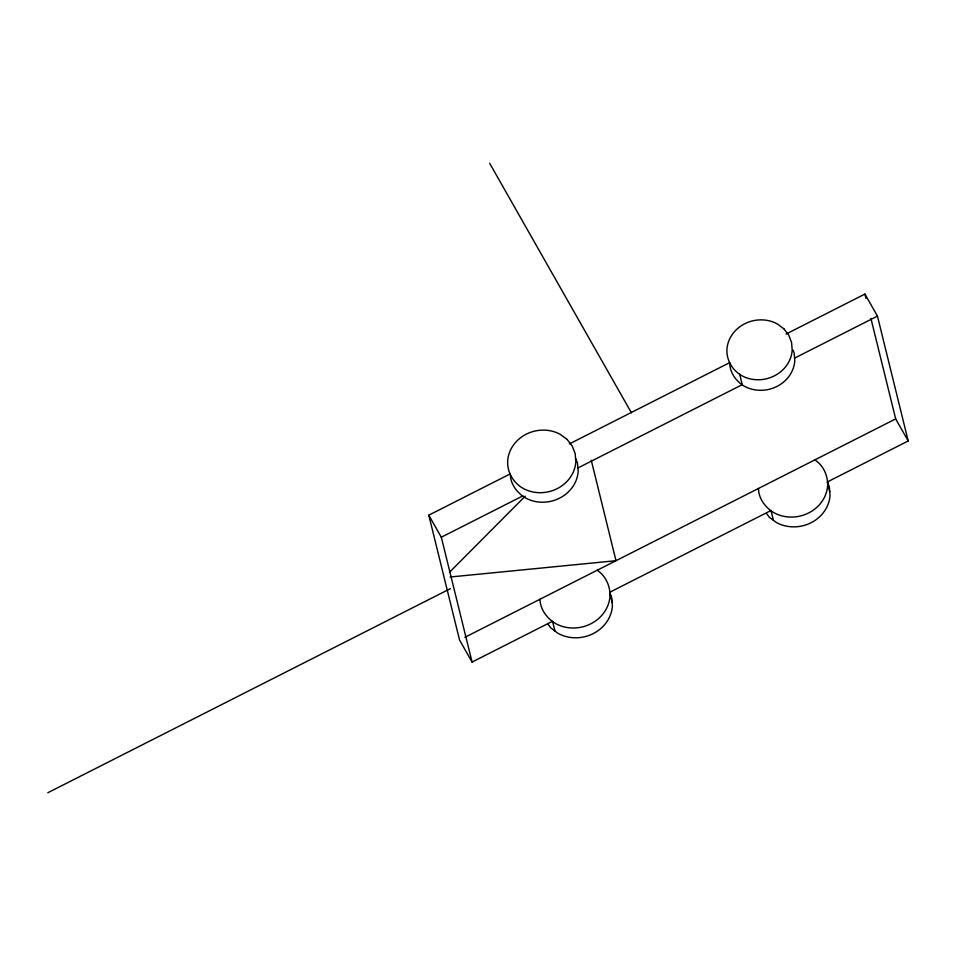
<?xml version="1.0" encoding="UTF-8"?>
<svg xmlns="http://www.w3.org/2000/svg" width="956" height="956" viewBox="0 0 956 956"><rect width="100%" height="100%" fill="white"/><g stroke="black" fill="none" stroke-linecap="round" stroke-linejoin="round"><path stroke-width="1.43" d="M449.44 572.309L525.238 496.152M554.946 631.056L552.532 621.28L472.073 662.066L459.549 640.018L428.79 515.176L510.265 473.877M569.37 443.907L729.727 362.611C729.655 372.481 736.024 381.301 744.318 386.188A32.851 29.767 -13.8 0 0 794.795 360.603L794.125 352.836L793.05 350.087M785.999 334.074L864.929 294.066L877.453 316.113L908.2 440.955L827.334 481.955L829.748 491.731M472.073 662.066L441.314 537.224L522.789 495.925M577.914 467.974L742.25 384.659L739.657 374.095M794.579 358.13L877.453 316.113M47.8 792.751L450.431 588.621M464.819 637.353L895.676 418.907L870.928 318.456M450.097 577.018L615.999 560.706L591.262 460.254M814.811 459.908C823.331 465.321 827.896 475.514 827.633 485.457A34.954 31.679 -13.8 0 1 773.93 512.691C765.409 507.624 758.598 498.662 758.478 488.468M597.153 570.266C605.698 575.739 610.239 586.016 609.988 596.018A35.384 32.062 -13.8 0 1 555.639 623.575C547.071 618.472 540.176 609.486 540.009 599.233M766.521 513.563L769.437 517.351L776.332 522.466A34.954 31.679 -13.8 0 0 830.047 495.232L829.342 486.974L827.621 482.589M548.099 624.352L551.062 628.176L558.041 633.35A35.384 32.062 -13.8 0 0 612.402 605.793L611.685 597.44L610.382 594.106M895.676 418.907L908.2 440.955M489.651 163.249L631.402 412.777M428.79 515.176L441.314 537.224M575.811 458.749L577.496 463.062L578.189 471.165A34.32 31.106 -13.8 0 1 525.453 497.909C517.411 493.069 510.767 484.752 510.361 475.108M864.929 294.066L865.981 298.368M773.404 520.291L771.002 510.516L609.677 592.302L612.079 602.089M783.872 328.804L777.383 323.988A32.851 29.767 -13.8 0 0 726.918 349.573C726.441 360.281 732.487 370.39 741.713 375.636A32.851 29.767 -13.8 0 0 792.189 350.039L791.532 342.284L788.688 335.042L783.872 328.804M567.147 439.449L560.383 434.43A34.32 31.106 -13.8 0 0 507.648 461.162C507.146 472.348 513.456 482.9 523.111 488.385A34.32 31.106 -13.8 0 0 575.847 461.652L575.154 453.538L572.19 445.974L567.147 439.449"/></g></svg>
